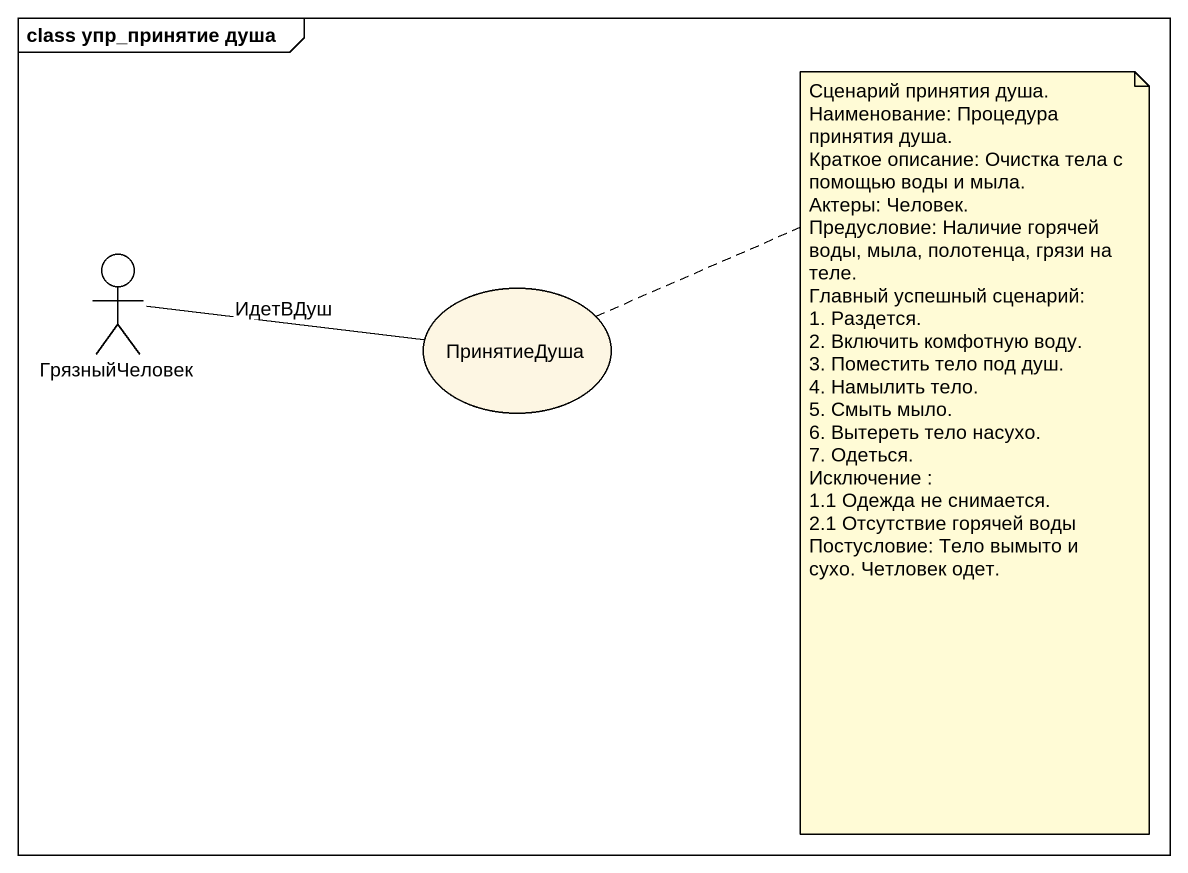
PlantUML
@startuml
mainframe class упр_принятие душа
actor ГрязныйЧеловек
usecase ПринятиеДуша
ГрязныйЧеловек -right- ПринятиеДуша : ИдетВДуш
note right of ПринятиеДуша
  Сценарий принятия душа.
  Наименование: Процедура принятия душа.
  Краткое описание: Очистка тела с помощью воды и мыла.
  Актеры: Человек.
  Предусловие: Наличие горячей воды, мыла, полотенца, грязи на теле.
  Главный успешный сценарий:
  1. Раздется.
  2. Включить комфотную воду.
  3. Поместить тело под душ.
  4. Намылить тело.
  5. Смыть мыло.
  6. Вытереть тело насухо.
  7. Одеться.
  Исключение :
  1.1 Одежда не снимается.
  2.1 Отсутствие горячей воды
  Постусловие: Тело вымыто и сухо. Четловек одет.
end note
@enduml
